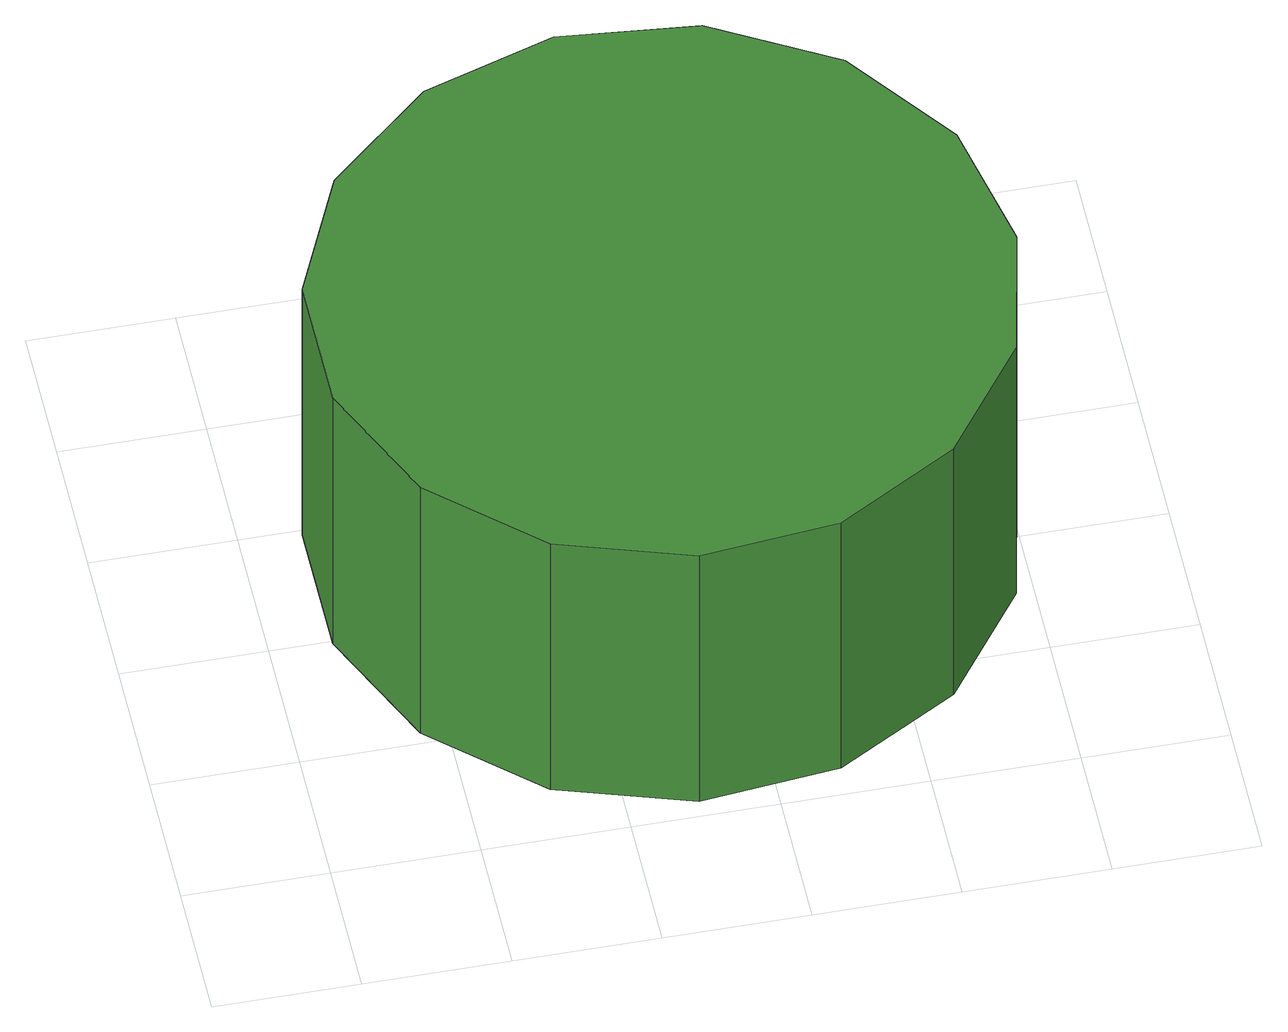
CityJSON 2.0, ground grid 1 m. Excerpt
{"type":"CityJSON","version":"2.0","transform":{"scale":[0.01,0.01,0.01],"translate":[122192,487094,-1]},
"CityObjects":{
"tree1":{"type":"SolitaryVegetationObject","attributes":{"function":"something"},"geometry":[{"type":"MultiSurface","lod":"1","boundaries":[[[0,1,2,3,4,5,6,7,8,9,10,11,12,13,14]],[[15,16,17,18,19,20,21,22,23,24,25,26,27,28,29]],[[0,29,28,1]],[[1,28,27,2]],[[2,27,26,3]],[[3,26,25,4]],[[4,25,24,5]],[[5,24,23,6]],[[6,23,22,7]],[[7,22,21,8]],[[8,21,20,9]],[[9,20,19,10]],[[10,19,18,11]],[[11,18,17,12]],[[12,17,16,13]],[[13,16,15,14]],[[14,15,29,0]]]}]}
},
"vertices":[
[508,247,271],[488,343,271],[430,422,271],[345,471,271],[248,481,271],[155,451,271],[82,386,271],[42,296,271],[42,198,271],[82,109,271],[155,43,271],[248,13,271],[345,23,271],[430,72,271],[488,151,271],[488,151,33],[430,72,33],[345,23,33],[248,13,33],[155,43,33],[82,109,33],[42,198,33],[42,296,33],[82,386,33],[155,451,33],[248,481,33],[345,471,33],[430,422,33],[488,343,33],[508,247,33]
]}
